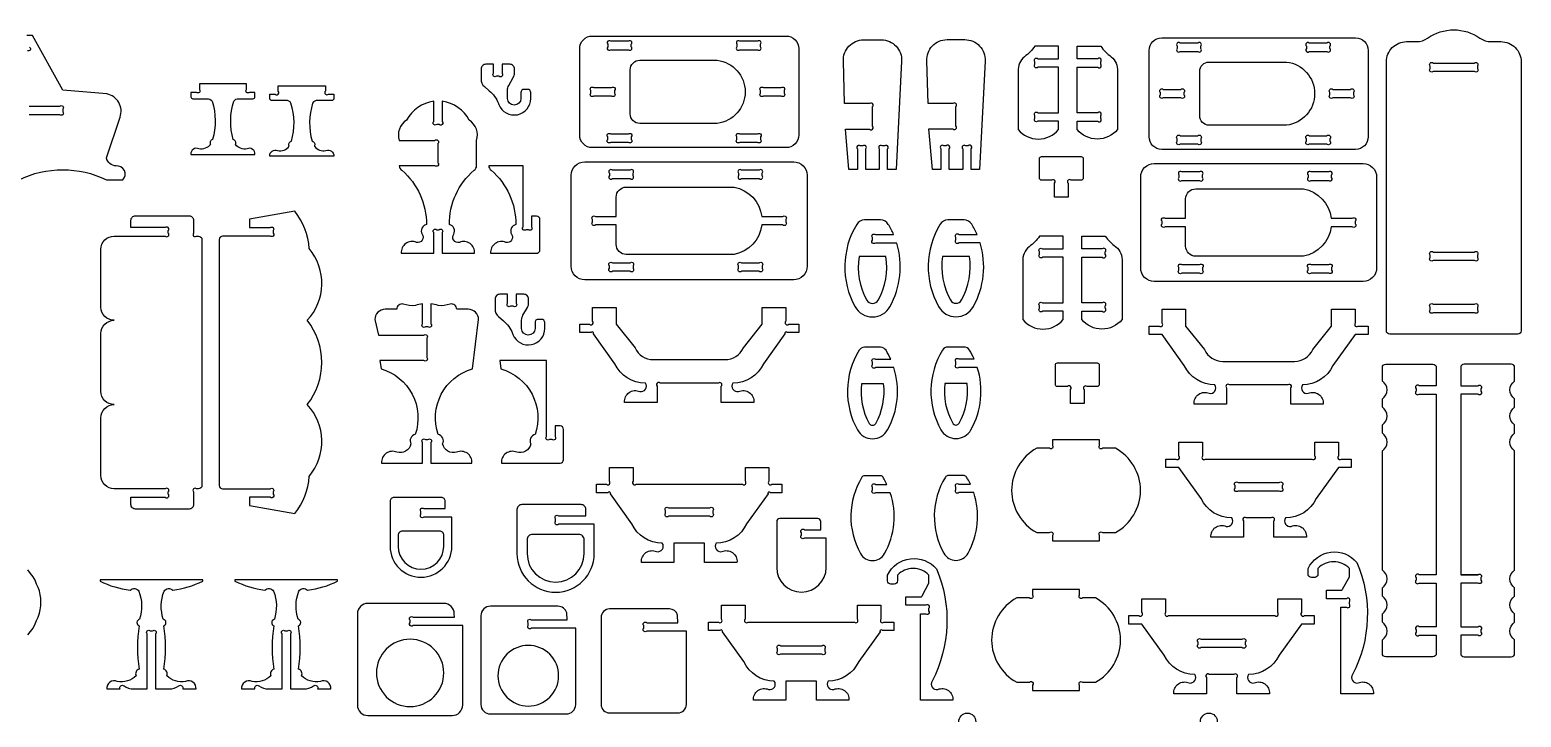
# Model space of a CAD drawing. Extents: x 4203 to 5218, y 1124 to 1763.
# Drawn here: x 4687 to 5218, y 1518 to 1763 of the extents above; entities that cross this region are included whole.
import ezdxf

# ---------------------------------------------------------------- set-up
doc = ezdxf.new("R2010")
doc.units = 0
doc.header["$MEASUREMENT"] = 0
doc.layers.add('LAYER1', color=18, linetype='CONTINUOUS')

msp = doc.modelspace()

# ---------------------------------------------------------------- linework, layer by layer
at = {"layer": 'LAYER1'}
for points in [[(5171.66, 1654.87, -0.414214), (5170.46, 1656.07), (5170.46, 1751.84, -0.414214), (5177.66, 1759.04), (5181.21, 1759.04, 0.155074), (5185.14, 1760.29, -0.31779), (5203.78, 1760.29, 0.155074), (5207.71, 1759.04), (5211.26, 1759.04, -0.414214), (5218.46, 1751.84), (5218.46, 1656.07, -0.414214), (5217.26, 1654.87)], [(4883.2, 1725.8), (4883.2, 1756.55, -0.414214), (4887.7, 1761.05), (4956.7, 1761.05, -0.414214), (4961.2, 1756.55), (4961.2, 1725.8, -0.414214), (4956.7, 1721.3), (4887.7, 1721.3, -0.414214)], [(4893.19, 1758.11), (4893.19, 1757.23, 1), (4894.25, 1756.17), (4900.53, 1756.17, 1), (4901.59, 1757.23), (4901.59, 1758.11, 1), (4900.53, 1759.17), (4894.25, 1759.17, 1)], [(4939.18, 1758.11), (4939.18, 1757.23, 1), (4940.24, 1756.17), (4946.52, 1756.17, 1), (4947.58, 1757.23), (4947.58, 1758.11, 1), (4946.52, 1759.17), (4940.24, 1759.17, 1)], [(4979.07, 1713.49), (4977.81, 1727.89), (4986.41, 1727.89, 1), (4987.47, 1728.95), (4987.47, 1735.9, 1), (4986.41, 1736.96), (4977.55, 1736.96), (4977.11, 1752.08, -0.431081), (4984.3, 1759.69), (4990.65, 1759.69, -0.431081), (4997.84, 1752.08), (4995.87, 1713.49), (4992.87, 1713.49), (4992.87, 1720.83, 1), (4991.81, 1721.89), (4990.93, 1721.89, 1), (4989.87, 1720.83), (4989.87, 1713.49), (4985.07, 1713.49), (4985.07, 1720.83, 1), (4984.01, 1721.89), (4983.13, 1721.89, 1), (4982.07, 1720.83), (4982.07, 1713.49)], [(5008.79, 1713.55), (5007.52, 1727.95), (5016.13, 1727.95, 1), (5017.19, 1729.01), (5017.19, 1735.96, 1), (5016.13, 1737.02), (5007.26, 1737.02), (5006.82, 1752.13, -0.431081), (5014.01, 1759.75), (5020.36, 1759.75, -0.431081), (5027.55, 1752.13), (5025.59, 1713.55), (5022.59, 1713.55), (5022.59, 1720.89, 1), (5021.53, 1721.95), (5020.65, 1721.95, 1), (5019.59, 1720.89), (5019.59, 1713.55), (5014.79, 1713.55), (5014.79, 1720.89, 1), (5013.73, 1721.95), (5012.85, 1721.95, 1), (5011.79, 1720.89), (5011.79, 1713.55)], [(5085.98, 1725.17), (5085.98, 1755.92, -0.414214), (5090.48, 1760.42), (5159.48, 1760.42, -0.414214), (5163.98, 1755.92), (5163.98, 1725.17, -0.414214), (5159.48, 1720.67), (5090.48, 1720.67, -0.414214)], [(5095.97, 1757.48), (5095.97, 1756.6, 1), (5097.03, 1755.54), (5103.31, 1755.54, 1), (5104.37, 1756.6), (5104.37, 1757.48, 1), (5103.31, 1758.54), (5097.03, 1758.54, 1)], [(5141.96, 1757.48), (5141.96, 1756.6, 1), (5143.02, 1755.54), (5149.3, 1755.54, 1), (5150.36, 1756.6), (5150.36, 1757.48, 1), (5149.3, 1758.54), (5143.02, 1758.54, 1)], [(5039.32, 1748.44), (5039.32, 1727.73, 0.468323), (5053.72, 1727.73), (5053.72, 1730.73), (5046.38, 1730.73, -1), (5045.32, 1731.79), (5045.32, 1732.67, -1), (5046.38, 1733.73), (5053.72, 1733.73), (5053.72, 1749.94), (5046.38, 1749.94, -1), (5045.32, 1751), (5045.32, 1751.88, -1), (5046.38, 1752.94), (5053.72, 1752.94), (5053.72, 1757.44), (5045.32, 1757.44, -0.082449), (5041.57, 1753.68, 0.237515)], [(5074.72, 1748.44), (5074.72, 1727.73, -0.468323), (5060.32, 1727.73), (5060.32, 1730.73), (5067.66, 1730.73, 1), (5068.72, 1731.79), (5068.72, 1732.67, 1), (5067.66, 1733.73), (5060.32, 1733.73), (5060.32, 1749.94), (5067.66, 1749.94, 1), (5068.72, 1751), (5068.72, 1751.88, 1), (5067.66, 1752.94), (5060.32, 1752.94), (5060.32, 1757.44), (5068.72, 1757.44, 0.082449), (5072.47, 1753.68, -0.237515)], [(4854.26, 1737.05), (4854.43, 1736.63, 0.825341), (4865.79, 1738.82), (4865.79, 1740.89, 0.414214), (4864.64, 1742.05), (4863.44, 1742.05, 0.414214), (4862.29, 1740.89), (4862.29, 1738.82, -1), (4857.51, 1738.82), (4857.51, 1741.74, -0.131652), (4857.98, 1743.47), (4859.56, 1746.22, 0.131652), (4860.03, 1747.95), (4860.03, 1749.25, 0.414214), (4858.3, 1750.98), (4855.54, 1750.98), (4855.54, 1747.82, -1), (4854.48, 1746.76), (4853.6, 1746.76, -1), (4852.54, 1747.82), (4852.54, 1750.98), (4849.79, 1750.98, 0.414214), (4848.06, 1749.25), (4848.06, 1745.67, 0.220517), (4849.28, 1743.03), (4851.01, 1741.56, -0.122252)], [(4932.17, 1729.92), (4904.57, 1729.92, -0.414214), (4901.2, 1733.3), (4901.2, 1749.05, -0.414214), (4904.57, 1752.42), (4932.17, 1752.42, -0.88519)], [(5134.95, 1729.29), (5107.36, 1729.29, -0.414214), (5103.98, 1732.67), (5103.98, 1748.42, -0.414214), (5107.36, 1751.79), (5134.95, 1751.79, -0.88519)], [(5187.12, 1751.4), (5201.8, 1751.4, -1), (5202.86, 1750.34), (5202.86, 1749.46, -1), (5201.8, 1748.4), (5187.12, 1748.4, -1), (5186.06, 1749.46), (5186.06, 1750.34, -1)], [(4756.16, 1718.9), (4767.56, 1718.9, 0.570657), (4764.76, 1720.89, -0.289506), (4760.62, 1722.43, 0.497317), (4759.83, 1724.17, 0.217136), (4759.83, 1724.17, -0.145354), (4760.01, 1737.81, -0.281118), (4761.78, 1738.7), (4766.84, 1738.7, 0.414214), (4767.56, 1739.42), (4767.56, 1740.98), (4765.62, 1740.98, -1), (4764.56, 1742.04), (4764.56, 1743.98), (4757.66, 1743.98), (4756.16, 1743.98), (4754.66, 1743.98), (4747.76, 1743.98), (4747.76, 1742.04, -1), (4746.7, 1740.98), (4744.76, 1740.98), (4744.76, 1739.42, 0.414214), (4745.48, 1738.7), (4750.54, 1738.7, -0.281118), (4752.31, 1737.81, -0.145354), (4752.5, 1724.17, 0.217136), (4752.5, 1724.17, 0.497317), (4751.7, 1722.43, -0.289506), (4747.56, 1720.89, 0.570657), (4744.76, 1718.9)], [(4784.25, 1718.27), (4772.85, 1718.27, -0.570657), (4775.65, 1720.26, 0.289506), (4779.79, 1721.81, -0.497317), (4780.58, 1723.55, -0.217136), (4780.58, 1723.55, 0.145354), (4780.4, 1737.19, 0.281118), (4778.63, 1738.07), (4773.56, 1738.07, -0.414214), (4772.84, 1738.79), (4772.84, 1740.35), (4774.78, 1740.35, 1), (4775.84, 1741.41), (4775.84, 1743.35), (4782.74, 1743.35), (4784.25, 1743.35), (4785.75, 1743.35), (4792.65, 1743.35), (4792.65, 1741.41, 1), (4793.71, 1740.35), (4795.65, 1740.35), (4795.65, 1738.79, -0.414214), (4794.93, 1738.07), (4789.86, 1738.07, 0.281118), (4788.1, 1737.19, 0.145354), (4787.91, 1723.55, -0.217136), (4787.91, 1723.55, -0.497317), (4788.71, 1721.81, 0.289506), (4792.85, 1720.26, -0.570657), (4795.64, 1718.27)], [(4894.53, 1739.67), (4888.25, 1739.67, -1), (4887.19, 1740.73), (4887.19, 1741.61, -1), (4888.25, 1742.67), (4894.53, 1742.67, -1), (4895.59, 1741.61), (4895.59, 1740.73, -1)], [(4948.64, 1742.67), (4954.92, 1742.67, -1), (4955.98, 1741.61), (4955.98, 1740.73, -1), (4954.92, 1739.67), (4948.64, 1739.67, -1), (4947.58, 1740.73), (4947.58, 1741.61, -1)], [(5097.31, 1739.04), (5091.03, 1739.04, -1), (5089.97, 1740.1), (5089.97, 1740.98, -1), (5091.03, 1742.04), (5097.31, 1742.04, -1), (5098.37, 1740.98), (5098.37, 1740.1, -1)], [(5151.42, 1742.04), (5157.7, 1742.04, -1), (5158.76, 1740.98), (5158.76, 1740.1, -1), (5157.7, 1739.04), (5151.42, 1739.04, -1), (5150.36, 1740.1), (5150.36, 1740.98, -1)], [(4834.22, 1737.82), (4834.22, 1730.59, -1), (4833.16, 1729.53), (4832.28, 1729.53, -1), (4831.22, 1730.59), (4831.22, 1737.82, 0.24185), (4821.55, 1731.07, 0.346655), (4818.95, 1723.87), (4831.66, 1723.87, -1), (4832.72, 1722.81), (4832.72, 1715.93, -1), (4831.66, 1714.87), (4818.95, 1714.87, 0.260797), (4819.86, 1713.23, -0.220455), (4828.62, 1693.88, 0.497317), (4827.08, 1690.51, -0.687365), (4825.07, 1687.53, 0.570657), (4819.65, 1683.68), (4831.22, 1683.68), (4831.22, 1691.02, -1), (4832.28, 1692.08), (4832.72, 1692.08), (4833.16, 1692.08, -1), (4834.22, 1691.02), (4834.22, 1683.68), (4845.78, 1683.68, 0.570657), (4840.37, 1687.53, -0.687365), (4838.35, 1690.51, 0.497317), (4836.81, 1693.88, -0.220455), (4845.57, 1713.23, 0.260797), (4846.48, 1714.87), (4846.48, 1723.87, 0.346655), (4843.88, 1731.07, 0.24185)], [(4894.25, 1726.17), (4900.53, 1726.17, -1), (4901.59, 1725.11), (4901.59, 1724.23, -1), (4900.53, 1723.17), (4894.25, 1723.17, -1), (4893.19, 1724.23), (4893.19, 1725.11, -1)], [(4940.24, 1726.17), (4946.52, 1726.17, -1), (4947.58, 1725.11), (4947.58, 1724.23, -1), (4946.52, 1723.17), (4940.24, 1723.17, -1), (4939.18, 1724.23), (4939.18, 1725.11, -1)], [(5097.03, 1725.54), (5103.31, 1725.54, -1), (5104.37, 1724.48), (5104.37, 1723.6, -1), (5103.31, 1722.54), (5097.03, 1722.54, -1), (5095.97, 1723.6), (5095.97, 1724.48, -1)], [(5143.02, 1725.54), (5149.3, 1725.54, -1), (5150.36, 1724.48), (5150.36, 1723.6, -1), (5149.3, 1722.54), (5143.02, 1722.54, -1), (5141.96, 1723.6), (5141.96, 1724.48, -1)], [(4880.2, 1679.06), (4880.2, 1711.46, -0.414214), (4885, 1716.26), (4959.4, 1716.26, -0.414214), (4964.2, 1711.46), (4964.2, 1679.06, -0.414214), (4959.4, 1674.26), (4885, 1674.26, -0.414214)], [(5052.31, 1703.69), (5052.31, 1708.63, 1), (5051.25, 1709.69), (5047.63, 1709.69, -0.414214), (5046.91, 1710.41), (5046.91, 1717.37, -0.414214), (5047.63, 1718.09), (5061.79, 1718.09, -0.414214), (5062.51, 1717.37), (5062.51, 1710.41, -0.414214), (5061.79, 1709.69), (5058.17, 1709.69, 1), (5057.11, 1708.63), (5057.11, 1703.69)], [(5082.98, 1678.43), (5082.98, 1710.83, -0.414214), (5087.78, 1715.63), (5162.18, 1715.63, -0.414214), (5166.98, 1710.83), (5166.98, 1678.43, -0.414214), (5162.18, 1673.63), (5087.78, 1673.63, -0.414214)], [(4867.85, 1683.68, 0.414214), (4869.05, 1684.88), (4869.05, 1695.68, 0.414214), (4867.85, 1696.88), (4866.05, 1696.88), (4866.05, 1693.14, -1), (4864.99, 1692.08), (4864.11, 1692.08, -1), (4863.05, 1693.14), (4863.05, 1714.87), (4850.79, 1714.87, 0.260797), (4851.7, 1713.23, -0.220455), (4860.46, 1693.88, 0.497317), (4858.92, 1690.51, -0.687365), (4856.9, 1687.53, 0.570657), (4851.49, 1683.68)], [(4893.8, 1712.2), (4893.8, 1711.32, 1), (4894.86, 1710.26), (4901.14, 1710.26, 1), (4902.2, 1711.32), (4902.2, 1712.2, 1), (4901.14, 1713.26), (4894.86, 1713.26, 1)], [(4939.79, 1712.2), (4939.79, 1711.32, 1), (4940.85, 1710.26), (4947.13, 1710.26, 1), (4948.19, 1711.32), (4948.19, 1712.2, 1), (4947.13, 1713.26), (4940.85, 1713.26, 1)], [(5103.92, 1712.63), (5097.64, 1712.63, 1), (5096.58, 1711.57), (5096.58, 1710.69, 1), (5097.64, 1709.63), (5103.92, 1709.63, 1), (5104.98, 1710.69), (5104.98, 1711.57, 1)], [(5142.57, 1711.57), (5142.57, 1710.69, 1), (5143.63, 1709.63), (5149.91, 1709.63, 1), (5150.97, 1710.69), (5150.97, 1711.57, 1), (5149.91, 1712.63), (5143.63, 1712.63, 1)], [(4948.02, 1696.76), (4955.53, 1696.76, -1), (4956.59, 1695.7), (4956.59, 1694.82, -1), (4955.53, 1693.76), (4948.02, 1693.76, -0.326135), (4938.17, 1683.26), (4899.8, 1683.26, -0.414214), (4896.2, 1686.86), (4896.2, 1693.76), (4888.86, 1693.76, -1), (4887.8, 1694.82), (4887.8, 1695.7, -1), (4888.86, 1696.76), (4896.2, 1696.76), (4896.2, 1703.66, -0.414214), (4899.8, 1707.26), (4938.17, 1707.26, -0.326135)], [(5150.81, 1696.13), (5158.31, 1696.13, -1), (5159.37, 1695.07), (5159.37, 1694.19, -1), (5158.31, 1693.13), (5150.81, 1693.13, -0.326135), (5140.95, 1682.63), (5102.58, 1682.63, -0.414214), (5098.98, 1686.23), (5098.98, 1693.13), (5091.64, 1693.13, -1), (5090.58, 1694.19), (5090.58, 1695.07, -1), (5091.64, 1696.13), (5098.98, 1696.13), (5098.98, 1703.03, -0.414214), (5102.58, 1706.63), (5140.95, 1706.63, -0.326135)], [(4717.41, 1629.8, -0.414214), (4712.7, 1634.51), (4712.7, 1655.09, -0.414214), (4717.41, 1659.8, -0.414214), (4712.7, 1664.51), (4712.7, 1685.09, -0.414214), (4717.41, 1689.8), (4735.64, 1689.8, 1), (4736.7, 1690.86), (4736.7, 1691.74, 1), (4735.64, 1692.8), (4723.41, 1692.8), (4723.41, 1695.43, -0.414214), (4724.98, 1697), (4744.13, 1697, -0.414214), (4745.7, 1695.43), (4745.7, 1690.86, 1), (4746.76, 1689.8), (4747.5, 1689.8, -0.414214), (4748.7, 1688.6), (4748.7, 1601, -0.414214), (4747.5, 1599.8), (4746.76, 1599.8, 1), (4745.7, 1598.74), (4745.7, 1594.17, -0.414214), (4744.13, 1592.6), (4724.98, 1592.6, -0.414214), (4723.41, 1594.17), (4723.41, 1596.8), (4735.64, 1596.8, 1), (4736.7, 1597.86), (4736.7, 1598.74, 1), (4735.64, 1599.8), (4717.41, 1599.8, -0.414214), (4712.7, 1604.51), (4712.7, 1625.09, -0.414214)], [(4786.87, 1685.36, 0.157436), (4781.78, 1698.63), (4765.66, 1695.8), (4765.66, 1692.8), (4773, 1692.8, -1), (4774.06, 1691.74), (4774.06, 1690.86, -1), (4773, 1689.8), (4756.06, 1689.8, 0.414214), (4754.86, 1688.6), (4754.86, 1677.8), (4754.86, 1601, 0.414214), (4756.06, 1599.8), (4773, 1599.8, -1), (4774.06, 1598.74), (4774.06, 1597.86, -1), (4773, 1596.8), (4765.66, 1596.8), (4765.66, 1593.8), (4781.78, 1590.96, 0.157436), (4786.87, 1604.24, 0.379394), (4786.19, 1629.8, 0.346118), (4786.19, 1659.8, 0.379394)], [(4996.08, 1687.32), (4988.53, 1687.32, -1), (4987.47, 1688.38), (4987.47, 1689.26, -1), (4988.53, 1690.32), (4994.99, 1690.32, 0.035368), (4993.1, 1693.98, 0.261699), (4990.35, 1695.53), (4984.6, 1695.53, 0.261699), (4981.85, 1693.98, 0.2701), (4981.28, 1664.66, 0.587624), (4993.67, 1664.66, 0.203772)], [(5025.8, 1687.38), (5018.25, 1687.38, -1), (5017.19, 1688.44), (5017.19, 1689.32, -1), (5018.25, 1690.38), (5024.7, 1690.38, 0.035368), (5022.81, 1694.04, 0.261699), (5020.06, 1695.58), (5014.31, 1695.58, 0.261699), (5011.56, 1694.04, 0.2701), (5011, 1664.71, 0.587624), (5023.38, 1664.71, 0.203772)], [(5040.97, 1680.75), (5040.97, 1660.04, 0.468323), (5055.37, 1660.04), (5055.37, 1663.04), (5048.03, 1663.04, -1), (5046.97, 1664.1), (5046.97, 1664.98, -1), (5048.03, 1666.04), (5055.37, 1666.04), (5055.37, 1682.25), (5048.03, 1682.25, -1), (5046.97, 1683.31), (5046.97, 1684.19, -1), (5048.03, 1685.25), (5055.37, 1685.25), (5055.37, 1689.75), (5046.97, 1689.75, -0.082449), (5043.22, 1685.99, 0.237515)], [(5076.37, 1680.75), (5076.37, 1660.04, -0.468323), (5061.97, 1660.04), (5061.97, 1663.04), (5069.31, 1663.04, 1), (5070.37, 1664.1), (5070.37, 1664.98, 1), (5069.31, 1666.04), (5061.97, 1666.04), (5061.97, 1682.25), (5069.31, 1682.25, 1), (5070.37, 1683.31), (5070.37, 1684.19, 1), (5069.31, 1685.25), (5061.97, 1685.25), (5061.97, 1689.75), (5070.37, 1689.75, 0.082449), (5074.12, 1685.99, -0.237515)], [(5187.12, 1684.1), (5201.8, 1684.1, -1), (5202.86, 1683.04), (5202.86, 1682.16, -1), (5201.8, 1681.1), (5187.12, 1681.1, -1), (5186.06, 1682.16), (5186.06, 1683.04, -1)], [(4894.86, 1680.26), (4901.14, 1680.26, -1), (4902.2, 1679.2), (4902.2, 1678.32, -1), (4901.14, 1677.26), (4894.86, 1677.26, -1), (4893.8, 1678.32), (4893.8, 1679.2, -1)], [(4940.85, 1680.26), (4947.13, 1680.26, -1), (4948.19, 1679.2), (4948.19, 1678.32, -1), (4947.13, 1677.26), (4940.85, 1677.26, -1), (4939.79, 1678.32), (4939.79, 1679.2, -1)], [(4992.27, 1682.52), (4982.68, 1682.52, 0.166664), (4985.47, 1666.99, 0.587624), (4989.47, 1666.99, 0.166664)], [(5021.98, 1682.58), (5012.4, 1682.58, 0.166664), (5015.19, 1667.05, 0.587624), (5019.19, 1667.05, 0.166664)], [(5097.64, 1679.63), (5103.92, 1679.63, -1), (5104.98, 1678.57), (5104.98, 1677.69, -1), (5103.92, 1676.63), (5097.64, 1676.63, -1), (5096.58, 1677.69), (5096.58, 1678.57, -1)], [(5143.63, 1679.63), (5149.91, 1679.63, -1), (5150.97, 1678.57), (5150.97, 1677.69, -1), (5149.91, 1676.63), (5143.63, 1676.63, -1), (5142.57, 1677.69), (5142.57, 1678.57, -1)], [(4859.27, 1655.16), (4859.44, 1654.74, 0.825341), (4870.8, 1656.93), (4870.8, 1659, 0.414214), (4869.64, 1660.15), (4868.45, 1660.15, 0.414214), (4867.3, 1659), (4867.3, 1656.93, -1), (4862.52, 1656.93), (4862.52, 1659.85, -0.131652), (4862.98, 1661.58), (4864.57, 1664.33, 0.131652), (4865.03, 1666.06), (4865.03, 1667.36, 0.414214), (4863.3, 1669.09), (4860.55, 1669.09), (4860.55, 1665.93, -1), (4859.49, 1664.87), (4858.61, 1664.87, -1), (4857.55, 1665.93), (4857.55, 1669.09), (4854.8, 1669.09, 0.414214), (4853.07, 1667.36), (4853.07, 1663.78, 0.220517), (4854.29, 1661.14), (4856.02, 1659.67, -0.122252)], [(4827.24, 1608.97), (4827.24, 1616.31, -1), (4828.3, 1617.37), (4829.18, 1617.37, -1), (4830.24, 1616.31), (4830.24, 1608.97), (4844.8, 1608.97, 0.570657), (4839.39, 1612.82, -0.424269), (4834.38, 1615.8, 0.497317), (4832.83, 1619.17, -0.429094), (4845.01, 1642.52), (4847.22, 1660.04), (4847.22, 1660.04, 0.414214), (4843.52, 1663.74), (4839.44, 1663.74, 0.480696), (4837.12, 1665.59, -0.114725), (4832.79, 1665.06, 0.056195), (4830.24, 1665.69), (4830.24, 1658.58, -1), (4829.18, 1657.52), (4828.3, 1657.52, -1), (4827.24, 1658.58), (4827.24, 1665.69, 0.056195), (4824.68, 1665.06, -0.114725), (4820.36, 1665.59, 0.480696), (4818.04, 1663.74), (4813.96, 1663.74, 0.414214), (4810.26, 1660.04), (4810.26, 1660.04), (4811.52, 1654.52), (4827.68, 1654.52, -1), (4828.74, 1653.46), (4828.74, 1646.58, -1), (4827.68, 1645.52), (4812.09, 1645.52), (4812.47, 1642.52, -0.429094), (4824.65, 1619.17, 0.497317), (4823.1, 1615.8, -0.424269), (4818.09, 1612.82, 0.570657), (4812.68, 1608.97)], [(4933.64, 1630.59), (4933.64, 1636.36, 1), (4932.58, 1637.42), (4916.2, 1637.42), (4911.81, 1637.42, 1), (4910.75, 1636.36), (4910.75, 1630.59), (4899.18, 1630.59, -0.570657), (4904.6, 1634.44, 0.687365), (4906.61, 1637.42, -0.291722), (4895.73, 1644.36), (4888.12, 1654.97, 1), (4887.26, 1655.41), (4883.2, 1655.41), (4883.2, 1658.41), (4886.74, 1658.41, 1), (4887.8, 1659.47), (4887.8, 1664.41), (4896.2, 1664.41), (4896.2, 1658.41), (4902.91, 1649.99, 0.291722), (4909.44, 1645.82), (4916.2, 1645.82), (4934.95, 1645.82, 0.291722), (4941.48, 1649.99), (4948.19, 1658.41), (4948.19, 1664.41), (4956.59, 1664.41), (4956.59, 1659.47, 1), (4957.65, 1658.41), (4961.2, 1658.41), (4961.2, 1655.41), (4957.13, 1655.41, 1), (4956.27, 1654.97), (4948.66, 1644.36, -0.291722), (4937.78, 1637.42, 0.687365), (4939.79, 1634.44, -0.570657), (4945.21, 1630.59)], [(5136.43, 1629.96), (5136.43, 1635.73, 1), (5135.37, 1636.79), (5118.98, 1636.79), (5114.59, 1636.79, 1), (5113.53, 1635.73), (5113.53, 1629.96), (5101.97, 1629.96, -0.570657), (5107.38, 1633.81, 0.687365), (5109.39, 1636.79, -0.291722), (5098.51, 1643.73), (5090.58, 1654.78), (5085.98, 1654.78), (5085.98, 1657.78), (5089.52, 1657.78, 1), (5090.58, 1658.84), (5090.58, 1663.78), (5098.98, 1663.78), (5098.98, 1657.78), (5105.69, 1649.36, 0.291722), (5112.22, 1645.19), (5118.98, 1645.19), (5137.74, 1645.19, 0.291722), (5144.26, 1649.36), (5150.97, 1657.78), (5150.97, 1663.78), (5159.37, 1663.78), (5159.37, 1658.84, 1), (5160.43, 1657.78), (5163.98, 1657.78), (5163.98, 1654.78), (5159.37, 1654.78), (5151.44, 1643.73, -0.291722), (5140.56, 1636.79, 0.687365), (5142.58, 1633.81, -0.570657), (5147.99, 1629.96)], [(5187.12, 1665.52), (5201.8, 1665.52, -1), (5202.86, 1664.46), (5202.86, 1663.58, -1), (5201.8, 1662.52), (5187.12, 1662.52, -1), (5186.06, 1663.58), (5186.06, 1664.46, -1)], [(4995.08, 1642.97), (4988.53, 1642.97, -1), (4987.47, 1644.03), (4987.47, 1644.91, -1), (4988.53, 1645.97), (4993.94, 1645.97, 0.031694), (4992.28, 1649.13, 0.261699), (4990.35, 1650.22), (4984.6, 1650.22, 0.261699), (4982.67, 1649.13, 0.2701), (4982.12, 1620.77, 0.587624), (4992.83, 1620.77, 0.206482)], [(5024.79, 1643.03), (5018.25, 1643.03, -1), (5017.19, 1644.09), (5017.19, 1644.97, -1), (5018.25, 1646.03), (5023.65, 1646.03, 0.031694), (5021.99, 1649.19, 0.261699), (5020.06, 1650.28), (5014.31, 1650.28, 0.261699), (5012.38, 1649.19, 0.2701), (5011.83, 1620.83, 0.587624), (5022.54, 1620.83, 0.206482)], [(4876.22, 1622.17), (4874.42, 1622.17), (4874.42, 1618.43, -1), (4873.36, 1617.37), (4872.48, 1617.37, -1), (4871.42, 1618.43), (4871.42, 1645.52), (4871.42, 1645.52), (4871.42, 1645.52), (4854.77, 1645.52), (4855.16, 1642.52, -0.429094), (4867.33, 1619.17, 0.497317), (4865.79, 1615.8, -0.424269), (4860.77, 1612.82, 0.570657), (4855.36, 1608.97), (4876.22, 1608.97, 0.414214), (4877.42, 1610.17), (4877.42, 1620.97, 0.414214)], [(5058, 1630.24), (5058, 1635.18, 1), (5056.94, 1636.24), (5053.32, 1636.24, -0.414214), (5052.6, 1636.96), (5052.6, 1643.92, -0.414214), (5053.32, 1644.64), (5067.48, 1644.64, -0.414214), (5068.2, 1643.92), (5068.2, 1636.96, -0.414214), (5067.48, 1636.24), (5063.86, 1636.24, 1), (5062.8, 1635.18), (5062.8, 1630.24)], [(5169.02, 1590.8), (5169.02, 1613.29, 0.531486), (5169.02, 1619.58), (5169.02, 1622.58, 0.531486), (5169.02, 1628.87), (5169.02, 1631.87, 0.531486), (5169.02, 1638.16), (5169.02, 1642.96, -0.414214), (5170.22, 1644.16), (5187.03, 1644.16, -0.414214), (5188.23, 1642.96), (5188.23, 1636.52), (5182.08, 1636.52, 1), (5181.02, 1635.46), (5181.02, 1634.58, 1), (5182.08, 1633.52), (5188.23, 1633.52), (5188.23, 1569.22), (5182.08, 1569.22, 1), (5181.02, 1568.16), (5181.02, 1567.28, 1), (5182.08, 1566.22), (5188.23, 1566.22), (5188.23, 1550.64), (5182.08, 1550.64, 1), (5181.02, 1549.58), (5181.02, 1548.7, 1), (5182.08, 1547.64), (5188.23, 1547.64), (5188.23, 1541.19, -0.414214), (5187.03, 1539.99), (5170.22, 1539.99, -0.414214), (5169.02, 1541.19), (5169.02, 1545.99, 0.531486), (5169.02, 1552.28), (5169.02, 1555.28, 0.531486), (5169.02, 1561.57), (5169.02, 1564.57, 0.531486), (5169.02, 1570.87), (5169.02, 1587.8)], [(5216.14, 1590.8), (5216.14, 1613.29, -0.531486), (5216.14, 1619.58), (5216.14, 1622.58, -0.531486), (5216.14, 1628.87), (5216.14, 1631.87, -0.531486), (5216.14, 1638.16), (5216.14, 1642.96, 0.414214), (5214.94, 1644.16), (5198.13, 1644.16, 0.414214), (5196.93, 1642.96), (5196.93, 1636.52), (5203.08, 1636.52, -1), (5204.14, 1635.46), (5204.14, 1634.58, -1), (5203.08, 1633.52), (5196.93, 1633.52), (5196.93, 1569.22), (5203.08, 1569.22, -1), (5204.14, 1568.16), (5204.14, 1567.28, -1), (5203.08, 1566.22), (5196.93, 1566.22), (5196.93, 1550.64), (5203.08, 1550.64, -1), (5204.14, 1549.58), (5204.14, 1548.7, -1), (5203.08, 1547.64), (5196.93, 1547.64), (5196.93, 1541.19, 0.414214), (5198.13, 1539.99), (5214.94, 1539.99, 0.414214), (5216.14, 1541.19), (5216.14, 1545.99, -0.531486), (5216.14, 1552.28), (5216.14, 1555.28, -0.531486), (5216.14, 1561.57), (5216.14, 1564.57, -0.531486), (5216.14, 1570.87), (5216.14, 1587.8)], [(4991.43, 1637.21), (4983.52, 1637.21, 0.15764), (4986.31, 1623.11, 0.587624), (4988.63, 1623.11, 0.15764)], [(5021.14, 1637.27), (5013.23, 1637.27, 0.15764), (5016.03, 1623.17, 0.587624), (5018.35, 1623.17, 0.15764)], [(5045.96, 1584.22), (5050.49, 1584.22, -1), (5051.55, 1583.16), (5051.55, 1581.22), (5068.35, 1581.22), (5068.35, 1583.16, -1), (5069.41, 1584.22), (5073.95, 1584.22, 0.59581), (5073.95, 1614.22), (5069.41, 1614.22, -1), (5068.35, 1615.28), (5068.35, 1617.22), (5051.55, 1617.22), (5051.55, 1615.28, -1), (5050.49, 1614.22), (5045.96, 1614.22, 0.59581)], [(5104.98, 1616.41), (5104.98, 1611.47, 1), (5106.04, 1610.41), (5143.91, 1610.41, 1), (5144.97, 1611.47), (5144.97, 1616.41), (5153.37, 1616.41), (5153.37, 1611.47, 1), (5154.43, 1610.41), (5157.98, 1610.41), (5157.98, 1607.41), (5153.37, 1607.41), (5145.44, 1596.36, -0.291722), (5134.56, 1589.42, 0.687365), (5136.58, 1586.43, -0.570657), (5141.99, 1582.58), (5130.43, 1582.58), (5130.43, 1588.36, 1), (5129.37, 1589.42), (5120.59, 1589.42, 1), (5119.53, 1588.36), (5119.53, 1582.58), (5107.97, 1582.58, -0.570657), (5113.38, 1586.43, 0.687365), (5115.39, 1589.42, -0.291722), (5104.51, 1596.36), (5096.58, 1607.41), (5091.98, 1607.41), (5091.98, 1610.41), (5095.52, 1610.41, 1), (5096.58, 1611.47), (5096.58, 1616.41)], [(4902.2, 1607.42), (4902.2, 1602.48, 1), (4903.26, 1601.42), (4941.13, 1601.42, 1), (4942.19, 1602.48), (4942.19, 1607.42), (4950.59, 1607.42), (4950.59, 1602.48, 1), (4951.65, 1601.42), (4955.2, 1601.42), (4955.2, 1598.42), (4951.13, 1598.42, 1), (4950.27, 1597.98), (4942.66, 1587.38, -0.291722), (4931.78, 1580.44, 0.687365), (4933.79, 1577.45, -0.570657), (4939.21, 1573.6), (4927.64, 1573.6), (4927.64, 1580.44), (4916.75, 1580.44), (4916.75, 1573.6), (4905.18, 1573.6, -0.570657), (4910.6, 1577.45, 0.687365), (4912.61, 1580.44, -0.291722), (4901.73, 1587.38), (4894.12, 1597.98, 1), (4893.26, 1598.42), (4889.2, 1598.42), (4889.2, 1601.42), (4892.74, 1601.42, 1), (4893.8, 1602.48), (4893.8, 1607.42)], [(4991.63, 1603.25, 0.014243), (4991.25, 1603.92, 0.261699), (4990.35, 1604.43), (4984.6, 1604.43, 0.261699), (4983.69, 1603.92, 0.2701), (4983.17, 1576.77, 0.587624), (4991.78, 1576.77, 0.21016), (4993.82, 1598.38), (4988.53, 1598.38, -1), (4987.47, 1599.44), (4987.47, 1600.32, -1), (4988.53, 1601.38), (4992.62, 1601.38, 0.026696)], [(5021.35, 1603.31, 0.014243), (5020.97, 1603.98, 0.261699), (5020.06, 1604.49), (5014.31, 1604.49, 0.261699), (5013.41, 1603.98, 0.2701), (5012.88, 1576.83, 0.587624), (5021.49, 1576.83, 0.21016), (5023.53, 1598.44), (5018.25, 1598.44, -1), (5017.19, 1599.5), (5017.19, 1600.38, -1), (5018.25, 1601.44), (5022.33, 1601.44, 0.026696)], [(5132.32, 1599.02), (5117.64, 1599.02, -1), (5116.58, 1600.08), (5116.58, 1600.96, -1), (5117.64, 1602.02), (5132.32, 1602.02, -1), (5133.38, 1600.96), (5133.38, 1600.08, -1)], [(4835.29, 1595.36, 0.414214), (4833.91, 1596.74), (4817.05, 1596.74, 0.414214), (4815.67, 1595.36), (4815.67, 1579.31, 1), (4837.69, 1579.31), (4837.69, 1589.73), (4827.74, 1589.73, -1), (4826.68, 1590.79), (4826.68, 1591.67, -1), (4827.74, 1592.73), (4835.29, 1592.73)], [(4885.4, 1592.44, 0.414214), (4883.67, 1594.17), (4862.6, 1594.17, 0.414214), (4860.87, 1592.44), (4860.87, 1576.74, 1), (4888.4, 1576.74), (4888.4, 1587.16), (4875.69, 1587.16, -1), (4874.63, 1588.22), (4874.63, 1589.1, -1), (4875.69, 1590.16), (4885.4, 1590.16)], [(4914.86, 1593.04), (4929.54, 1593.04, -1), (4930.6, 1591.98), (4930.6, 1591.1, -1), (4929.54, 1590.04), (4914.86, 1590.04, -1), (4913.8, 1591.1), (4913.8, 1591.98, -1)], [(4969.06, 1588.14, 0.414214), (4967.95, 1589.25), (4954.46, 1589.25, 0.414214), (4953.36, 1588.14), (4953.36, 1571.82, 1), (4970.98, 1571.82), (4970.98, 1582.24), (4963.23, 1582.24, -1), (4962.17, 1583.3), (4962.17, 1584.18, -1), (4963.23, 1585.24), (4969.06, 1585.24)], [(4833.28, 1584.77), (4820.08, 1584.77, 0.414214), (4818.55, 1583.23), (4818.55, 1579.31, 1), (4834.81, 1579.31), (4834.81, 1583.23, 0.414214)], [(4882.88, 1583.56), (4866.39, 1583.56, 0.414214), (4864.47, 1581.64), (4864.47, 1576.74, 1), (4884.8, 1576.74), (4884.8, 1581.64, 0.414214)], [(5154.63, 1563.65, -0.029821), (5154.81, 1564.02), (5157.27, 1568.5, 0.121687), (5157.27, 1568.5), (5157.27, 1571.42, 0.427031), (5146.09, 1571.42), (5146.09, 1569.35, -0.414214), (5144.93, 1568.19), (5143.74, 1568.19, -0.414214), (5142.58, 1569.35), (5142.58, 1571.42, -0.545644), (5159.94, 1573.61, -0.225477), (5158.41, 1533.67, 0.687365), (5160.42, 1530.68, -0.570657), (5165.83, 1526.83), (5154.27, 1526.83), (5154.27, 1557.65), (5156.21, 1557.65, 1), (5157.27, 1558.71), (5157.27, 1559.59, 1), (5156.21, 1560.65), (5149.09, 1560.65), (5149.09, 1563.65)], [(5004.91, 1561.31, -0.029821), (5005.1, 1561.68), (5007.56, 1566.16, 0.121687), (5007.56, 1566.16), (5007.56, 1569.08, 0.427031), (4996.37, 1569.08), (4996.37, 1567.01, -0.414214), (4995.22, 1565.85), (4994.03, 1565.85, -0.414214), (4992.87, 1567.01), (4992.87, 1569.08, -0.545644), (5010.23, 1571.27, -0.225477), (5008.7, 1531.33, 0.687365), (5010.71, 1528.34, -0.570657), (5016.12, 1524.49), (5004.56, 1524.49), (5004.56, 1555.31), (5006.5, 1555.31, 1), (5007.56, 1556.37), (5007.56, 1557.25, 1), (5006.5, 1558.31), (4999.37, 1558.31), (4999.37, 1561.31)], [(4749, 1566.93), (4749, 1567.41), (4712.4, 1567.41), (4712.4, 1566.93, 0.082494), (4723.1, 1563.68, -0.480983), (4726.21, 1563.35, -0.169376), (4726.48, 1553.33, 0.755968), (4726.32, 1551.02, 0.0823), (4726.32, 1535.56, 0.497317), (4725.26, 1533.24, -0.242348), (4718.53, 1531.18, 0.570657), (4714.8, 1528.53), (4719.54, 1528.53, -0.75881), (4720.96, 1529.65, 0.158853), (4724.4, 1528.53), (4729.2, 1528.53), (4729.2, 1548.17, -1), (4730.26, 1549.23), (4731.14, 1549.23, -1), (4732.2, 1548.17), (4732.2, 1528.53), (4737, 1528.53, 0.158853), (4740.44, 1529.65, -0.75881), (4741.86, 1528.53), (4746.6, 1528.53, 0.570657), (4742.87, 1531.18, -0.242348), (4736.14, 1533.24, 0.497317), (4735.08, 1535.56, 0.0823), (4735.08, 1551.02, 0.755968), (4734.92, 1553.33, -0.169376), (4735.19, 1563.35, -0.480983), (4738.3, 1563.68, 0.082494)], [(4797, 1566.93), (4797, 1567.41), (4760.4, 1567.41), (4760.4, 1566.93, 0.082494), (4771.1, 1563.68, -0.480983), (4774.21, 1563.35, -0.169376), (4774.48, 1553.33, 0.755968), (4774.32, 1551.02, 0.0823), (4774.32, 1535.56, 0.497317), (4773.26, 1533.24, -0.242348), (4766.53, 1531.18, 0.570657), (4762.8, 1528.53), (4767.54, 1528.53, -0.75881), (4768.96, 1529.65, 0.158853), (4772.4, 1528.53), (4777.2, 1528.53), (4777.2, 1548.17, -1), (4778.26, 1549.23), (4779.14, 1549.23, -1), (4780.2, 1548.17), (4780.2, 1528.53), (4785, 1528.53, 0.158853), (4788.44, 1529.65, -0.75881), (4789.86, 1528.53), (4794.6, 1528.53, 0.570657), (4790.87, 1531.18, -0.242348), (4784.14, 1533.24, 0.497317), (4783.08, 1535.56, 0.0823), (4783.08, 1551.02, 0.755968), (4782.92, 1553.33, -0.169376), (4783.19, 1563.35, -0.480983), (4786.3, 1563.68, 0.082494)], [(5038.84, 1530.93), (5043.38, 1530.93, -1), (5044.44, 1529.87), (5044.44, 1527.93), (5061.24, 1527.93), (5061.24, 1529.87, -1), (5062.3, 1530.93), (5066.84, 1530.93, 0.59581), (5066.84, 1560.93), (5062.3, 1560.93, -1), (5061.24, 1561.99), (5061.24, 1563.93), (5044.44, 1563.93), (5044.44, 1561.99, -1), (5043.38, 1560.93), (5038.84, 1560.93, 0.59581)], [(4822.82, 1552.16), (4822.82, 1553.04, -1), (4823.88, 1554.1), (4838.57, 1554.1), (4838.56, 1555.23, 0.414214), (4834.81, 1558.98), (4807.81, 1558.98, 0.414214), (4804.06, 1555.23), (4804.06, 1522.83, 0.414214), (4807.81, 1519.08), (4837.81, 1519.08, 0.414214), (4841.56, 1522.83), (4841.56, 1551.1), (4823.88, 1551.1, -1)], [(4881.78, 1550.12), (4865.97, 1550.12, -1), (4864.91, 1551.18), (4864.91, 1552.06, -1), (4865.97, 1553.12), (4878.78, 1553.12), (4878.64, 1555.59, 0.33076), (4875.41, 1557.99), (4851.41, 1557.99, 0.414214), (4848.03, 1554.62), (4848.03, 1522.98, 0.414214), (4851.41, 1519.61), (4878.41, 1519.61, 0.414214), (4881.78, 1522.98)], [(4921.2, 1549.13), (4907.07, 1549.13, -1), (4906.01, 1550.19), (4906.01, 1551.07, -1), (4907.07, 1552.13), (4918.2, 1552.13), (4918.07, 1554.85, 0.33076), (4915.16, 1557.01), (4893.86, 1557.01, 0.414214), (4890.82, 1553.97), (4890.82, 1523.03, 0.414214), (4893.86, 1519.99), (4918.16, 1519.99, 0.414214), (4921.2, 1523.03)], [(4942.09, 1558.31), (4942.09, 1553.37, 1), (4943.15, 1552.31), (4981.02, 1552.31, 1), (4982.08, 1553.37), (4982.08, 1558.31), (4990.48, 1558.31), (4990.48, 1553.37, 1), (4991.54, 1552.31), (4995.08, 1552.31), (4995.08, 1549.31), (4991.02, 1549.31, 1), (4990.16, 1548.87), (4982.55, 1538.26, -0.291722), (4971.67, 1531.33, 0.687365), (4973.68, 1528.34, -0.570657), (4979.09, 1524.49), (4967.53, 1524.49), (4967.53, 1531.33), (4956.63, 1531.33), (4956.63, 1524.49), (4945.07, 1524.49, -0.570657), (4950.48, 1528.34, 0.687365), (4952.5, 1531.33, -0.291722), (4941.62, 1538.26), (4934, 1548.87, 1), (4933.14, 1549.31), (4929.08, 1549.31), (4929.08, 1552.31), (4932.63, 1552.31, 1), (4933.69, 1553.37), (4933.69, 1558.31)], [(5091.8, 1560.65), (5091.8, 1555.71, 1), (5092.86, 1554.65), (5130.73, 1554.65, 1), (5131.79, 1555.71), (5131.79, 1560.65), (5140.19, 1560.65), (5140.19, 1555.71, 1), (5141.25, 1554.65), (5144.79, 1554.65), (5144.79, 1551.65), (5140.19, 1551.65), (5132.26, 1540.6, -0.291722), (5121.38, 1533.67, 0.687365), (5123.39, 1530.68, -0.570657), (5128.8, 1526.83), (5117.24, 1526.83), (5117.24, 1532.61, 1), (5116.18, 1533.67), (5107.41, 1533.67, 1), (5106.35, 1532.61), (5106.35, 1526.83), (5094.78, 1526.83, -0.570657), (5100.2, 1530.68, 0.687365), (5102.21, 1533.67, -0.291722), (5091.33, 1540.6), (5083.4, 1551.65), (5078.79, 1551.65), (5078.79, 1554.65), (5082.34, 1554.65, 1), (5083.4, 1555.71), (5083.4, 1560.65)], [(4822.81, 1546.23, 0.414214), (4810.81, 1534.23, 0.414214), (4822.81, 1522.23, 0.414214), (4834.81, 1534.23, 0.414214)], [(5119.13, 1543.27), (5104.45, 1543.27, -1), (5103.39, 1544.33), (5103.39, 1545.21, -1), (5104.45, 1546.27), (5119.13, 1546.27, -1), (5120.19, 1545.21), (5120.19, 1544.33, -1)], [(4864.91, 1544.04, 0.414214), (4854.11, 1533.24, 0.414214), (4864.91, 1522.44, 0.414214), (4875.71, 1533.24, 0.414214)], [(4969.42, 1540.93), (4954.74, 1540.93, -1), (4953.68, 1541.99), (4953.68, 1542.87, -1), (4954.74, 1543.93), (4969.42, 1543.93, -1), (4970.48, 1542.87), (4970.48, 1541.99, -1)]]:
    msp.add_lwpolyline(points, format="xyb", close=True, dxfattribs=at)
for points in [[(4683.55, 1709.85, -0.230289), (4714.69, 1709.85), (4720.48, 1709.85, 0.729626), (4718.11, 1714.77, -0.343544), (4714.69, 1717.64), (4719.55, 1732.18, 0.456332), (4714.86, 1740.41), (4699.12, 1741.73), (4688.38, 1761.23), (4686.37, 1761.23)], [(4687.33, 1757.1, -1), (4686.53, 1755.83)], [(4687.12, 1736.03), (4698.06, 1736.03, -1), (4699.12, 1734.97), (4699.12, 1734.53), (4699.12, 1734.09, -1), (4698.06, 1733.03), (4687.12, 1733.03)], [(5018.23, 1516.8, -0.427943), (5021.23, 1519.94, -0.427943), (5024.23, 1516.8, 0.204981)], [(5104.26, 1516.8, -0.427943), (5107.26, 1519.94, -0.427943), (5110.26, 1516.8, 0.204981)]]:
    msp.add_lwpolyline(points, format="xyb", dxfattribs=at)
for points in [[(4916.2, 1645.82), (4919.86, 1645.82)], [(5118.98, 1645.19), (5122.65, 1645.19)], [(4686.71, 1547.82), (4687.67, 1549.02), (4688.63, 1550.22), (4689.35, 1551.67), (4689.83, 1552.87), (4690.31, 1554.07), (4690.8, 1555.51), (4691.04, 1556.71), (4691.28, 1558.16), (4691.28, 1559.36), (4691.28, 1560.8), (4691.04, 1562), (4690.8, 1563.44), (4690.31, 1564.65), (4689.83, 1565.85), (4689.35, 1567.29), (4688.63, 1568.49), (4687.67, 1569.69), (4686.71, 1570.9)], [(5203.08, 1569.22), (5196.93, 1569.22)]]:
    msp.add_lwpolyline(points, dxfattribs=at)

doc.saveas('drawing.dxf')
